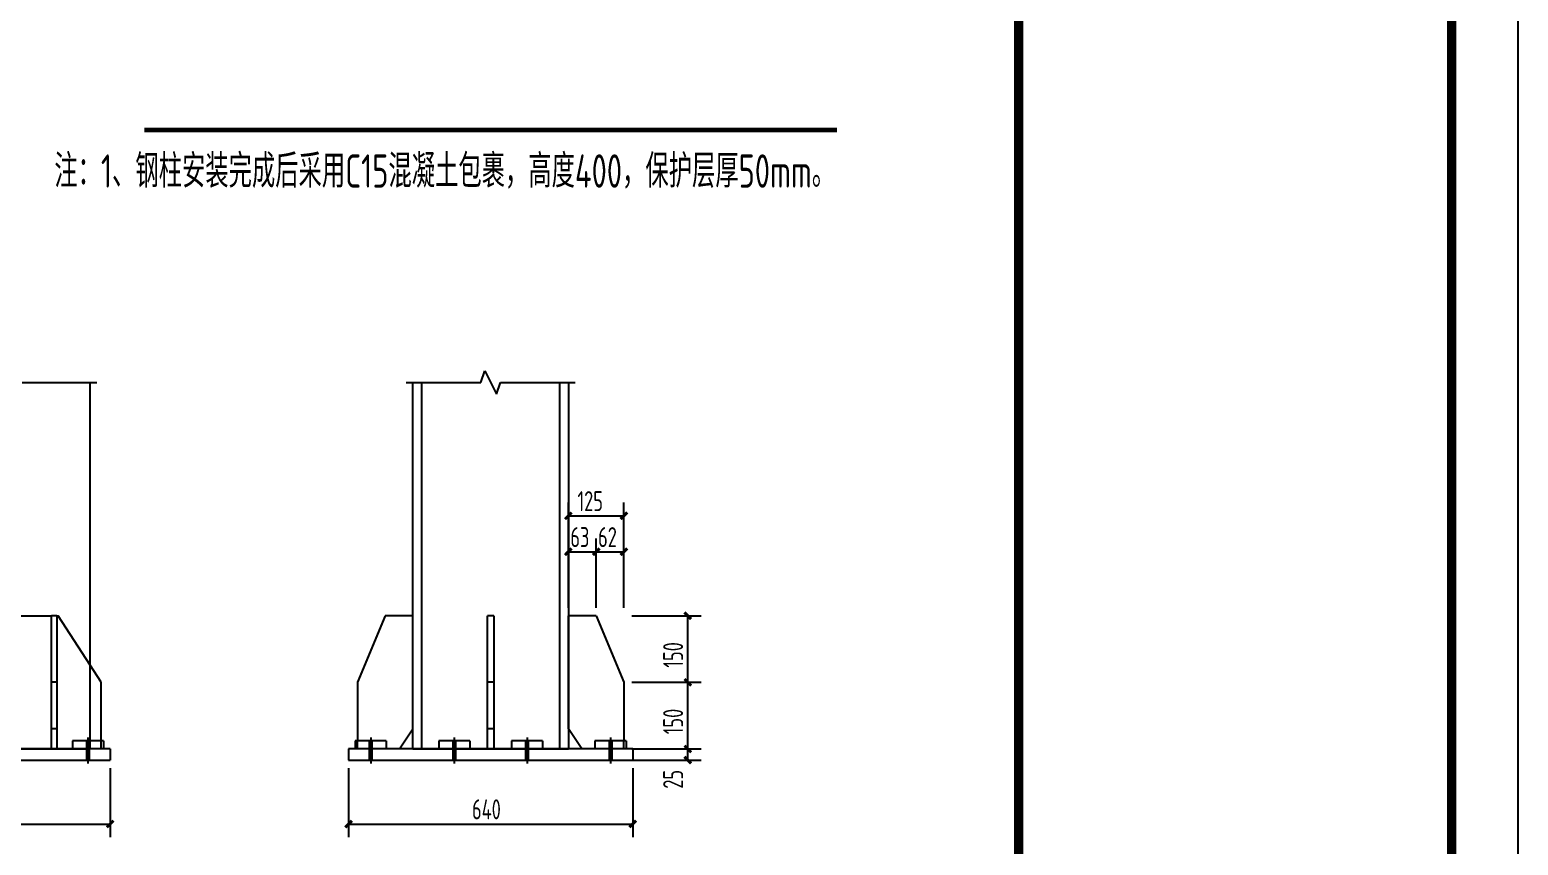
# Model space of a CAD drawing. Extents: x -138012 to 2129925, y -311560 to 0.
# Drawn here: x 634269 to 656620, y -165473 to -153232 of the extents above; entities that cross this region are included whole.
import ezdxf

# ---------------------------------------------------------------- set-up
doc = ezdxf.new("R2010")
doc.units = 0
doc.header["$LTSCALE"] = 1000
doc.header["$MEASUREMENT"] = 0
doc.linetypes.add('2', pattern=[5, 1.5, -1, 1.5, -1])
for name, color, linetype in [('101', 253, 'CONTINUOUS'), ('DIM_SYMB', 3, 'CONTINUOUS'), ('PUB_TITLE', 4, 'CONTINUOUS'), ('TEXT', 7, 'CONTINUOUS'), ('图框', 4, 'CONTINUOUS'), ('尺寸标注', 7, 'CONTINUOUS'), ('柱构件', 2, 'CONTINUOUS')]:
    doc.layers.add(name, color=color, linetype=linetype)
doc.styles.add('TSSD_Dimension', font='tssdeng.shx', dxfattribs={"width": 0.7, "bigfont": 'hztxt.shx'})
doc.styles.add('TSSD_REIN', font='tssdeng.shx', dxfattribs={"width": 0.7, "bigfont": 'tssdchn.shx'})

# ---------------------------------------------------------------- blocks, each defined once
blk = doc.blocks.new('564563')
at = {"layer": '图框', "const_width": 140}
blk.add_lwpolyline([(196067, -136041), (189567, -136041), (189567, -193441), (196067, -193441)], close=True, dxfattribs=at)

msp = doc.modelspace()

# ---------------------------------------------------------------- linework, layer by layer
at = {"layer": '101'}
for p, q in [((641043.851, -158527.589, 100), (641102.182, -158352.589, 100)), ((641102.182, -158352.589, 100), (641277.182, -158702.589, 100)), ((634155.515, -158527.589), (635276.352, -158527.589)), ((639923.014, -158527.589, 100), (641043.851, -158527.589, 100)), ((641277.182, -158702.589, 100), (641335.514, -158527.589, 100)), ((641335.514, -158527.589, 100), (642456.351, -158527.589, 100))]:
    msp.add_line(p, q, dxfattribs=at)
at = {"layer": 'DIM_SYMB', "const_width": 70, "elevation": -100}
msp.add_lwpolyline([(635991.026, -154734.366), (646389.848, -154734.366)], dxfattribs=at)
at = {"layer": 'PUB_TITLE'}
msp.add_lwpolyline([(530519.739, -195959.99), (656619.739, -195959.99), (656619.739, -136559.99), (530519.739, -136559.99)], close=True, dxfattribs=at)
at = {"layer": 'PUB_TITLE', "const_width": 100}
msp.add_lwpolyline([(533019.739, -194959.99), (655619.739, -194959.99), (655619.739, -137559.99), (533019.739, -137559.99)], close=True, dxfattribs=at)
at = {"layer": 'TEXT'}
for p, q in [((642356.351, -161907.594, -4300), (642356.351, -160327.589, -4300)), ((643189.682, -161907.594, -4300), (643189.682, -160327.589, -4300)), ((642356.351, -160527.589, -4300), (643189.682, -160527.589, -4300)), ((642356.351, -161907.594, -4300), (642356.351, -160867.591, -4300)), ((642776.346, -161907.594, -4300), (642776.346, -160867.591, -4300)), ((642776.346, -161907.594, -4300), (642776.346, -160867.591, -4300)), ((643189.682, -161907.594, -4300), (643189.682, -160867.591, -4300)), ((642356.351, -161067.591, -4300), (642776.346, -161067.591, -4300)), ((642776.346, -161067.591, -4300), (643189.682, -161067.591, -4300)), ((643309.684, -162027.589, -4300), (644349.68, -162027.589, -4300)), ((644149.68, -163027.589, -4300), (644149.68, -162027.589, -4300)), ((643309.684, -163027.589, -4300), (644349.68, -163027.589, -4300)), ((643309.684, -163027.589, -4300), (644349.68, -163027.589, -4300)), ((644149.68, -164027.589, -4300), (644149.68, -163027.589, -4300)), ((643309.684, -164027.589, -4300), (644349.68, -164027.589, -4300)), ((643309.684, -164027.589, -4300), (644349.68, -164027.589, -4300)), ((644149.68, -164194.258, -4300), (644149.68, -164027.589, -4300)), ((643309.684, -164194.258, -4300), (644349.68, -164194.258, -4300)), ((635476.352, -164314.259, -4300), (635476.352, -165354.255, -4300)), ((639056.351, -164314.259, -4300), (639056.351, -165354.255, -4300)), ((643323.014, -164314.259, -4300), (643323.014, -165354.255, -4300)), ((632543.015, -165154.255, -4300), (635476.352, -165154.255, -4300)), ((639056.351, -165154.255, -4300), (643323.014, -165154.255, -4300))]:
    msp.add_line(p, q, dxfattribs=at)
at = {"layer": '尺寸标注', "const_width": 45, "elevation": 100}
for points in [[(642306.351, -160577.589), (642406.351, -160477.589)], [(643139.682, -160577.589), (643239.682, -160477.589)], [(642306.351, -161117.591), (642406.351, -161017.591)], [(642726.346, -161117.591), (642826.346, -161017.591)], [(642726.346, -161117.591), (642826.346, -161017.591)], [(643139.682, -161117.591), (643239.682, -161017.591)], [(644099.68, -161977.589), (644199.68, -162077.589)], [(644099.68, -162977.589), (644199.68, -163077.589)], [(644099.68, -162977.589), (644199.68, -163077.589)], [(644099.68, -163977.589), (644199.68, -164077.589)], [(644099.68, -163977.589), (644199.68, -164077.589)], [(644099.68, -164144.258), (644199.68, -164244.258)], [(639006.351, -165204.255), (639106.351, -165104.255)], [(643273.014, -165204.255), (643373.014, -165104.255)]]:
    msp.add_lwpolyline(points, dxfattribs=at)
at = {"layer": '尺寸标注', "const_width": 45}
msp.add_lwpolyline([(635426.352, -165204.255), (635526.352, -165104.255)], dxfattribs=at)
at = {"layer": '柱构件'}
for p, q in [((635176.352, -163907.594), (635176.352, -158527.589)), ((640023.014, -164027.589, 100), (640023.014, -158527.589, 100)), ((640149.68, -158527.589, 100), (640149.68, -164027.589, 100)), ((642229.685, -164027.589, 100), (642229.685, -158527.589, 100)), ((642356.351, -158527.589, 100), (642356.351, -164027.589, 100)), ((633423.02, -164027.589), (634596.347, -164027.589)), ((634676.352, -164027.589), (635176.352, -164027.589)), ((640023.014, -164027.589, 100), (641143.015, -164027.589, 100)), ((641236.35, -164027.589, 100), (642356.351, -164027.589, 100))]:
    msp.add_line(p, q, dxfattribs=at)
at = {"layer": '柱构件', "color": 3, "linetype": '2'}
for p, q in [((634049.686, -162027.589), (634596.347, -162027.589)), ((634676.352, -162027.589), (634696.347, -162027.589)), ((635176.352, -162769.862), (634696.347, -162027.589)), ((634676.352, -163727.589), (634596.347, -163727.589)), ((641236.35, -163727.589, 100), (641143.015, -163727.589, 100)), ((635343.015, -164027.589), (635343.015, -163907.594)), ((639189.682, -164027.589, 100), (639189.682, -163907.594, 100)), ((643189.682, -164027.589, 100), (643189.682, -163907.594, 100))]:
    msp.add_line(p, q, dxfattribs=at)
at = {"layer": '柱构件', "color": 3}
for p, q in [((634676.352, -162027.589), (634596.347, -162027.589)), ((634596.347, -164027.589), (634596.347, -162027.589)), ((634676.352, -162027.589), (634676.352, -164027.589)), ((639603.019, -162027.589, 100), (639189.682, -163027.589, 100)), ((640023.014, -162027.589, 100), (639603.019, -162027.589, 100)), ((640023.014, -163727.589, 100), (640023.014, -162027.589, 100)), ((641236.35, -162027.589, 100), (641143.015, -162027.589, 100)), ((641143.015, -164027.589, 100), (641143.015, -162027.589, 100)), ((641236.35, -162027.589, 100), (641236.35, -164027.589, 100)), ((642776.346, -162027.589, 100), (642356.351, -162027.589, 100)), ((642356.351, -163727.589, 100), (642356.351, -162027.589, 100)), ((642776.346, -162027.589, 100), (643189.682, -163027.589, 100)), ((635343.015, -163027.589), (635176.352, -162769.862)), ((634676.352, -163027.589), (634596.347, -163027.589)), ((635343.015, -163907.594), (635343.015, -163027.589)), ((639189.682, -163027.589, 100), (639189.682, -163907.594, 100)), ((641236.35, -163027.589, 100), (641143.015, -163027.589, 100)), ((643189.682, -163027.589, 100), (643189.682, -163907.594, 100)), ((639823.014, -164027.589, 100), (640023.014, -163727.589, 100)), ((642556.351, -164027.589, 100), (642356.351, -163727.589, 100)), ((635476.352, -164027.589), (632543.015, -164027.589)), ((635376.352, -163907.594), (634909.684, -163907.594)), ((634909.684, -163907.594), (634909.684, -164027.589)), ((635376.352, -163907.594), (635376.352, -164027.589)), ((635476.352, -164027.589), (635476.352, -164194.258)), ((643323.014, -164027.589, 100), (639056.351, -164027.589, 100)), ((639056.351, -164027.589, 100), (639056.351, -164194.258, 100)), ((639156.351, -163907.594, 100), (639156.351, -164027.589, 100)), ((639623.014, -163907.594, 100), (639156.351, -163907.594, 100)), ((639623.014, -163907.594, 100), (639623.014, -164027.589, 100)), ((640876.346, -163907.594, 100), (640409.684, -163907.594, 100)), ((640409.684, -163907.594, 100), (640409.684, -164027.589, 100)), ((640876.346, -163907.594, 100), (640876.346, -164027.589, 100)), ((641969.681, -163907.594, 100), (641503.019, -163907.594, 100)), ((641503.019, -163907.594, 100), (641503.019, -164027.589, 100)), ((641969.681, -163907.594, 100), (641969.681, -164027.589, 100)), ((643223.014, -163907.594, 100), (642756.351, -163907.594, 100)), ((642756.351, -163907.594, 100), (642756.351, -164027.589, 100)), ((643223.014, -163907.594, 100), (643223.014, -164027.589, 100)), ((643323.014, -164027.589, 100), (643323.014, -164194.258, 100)), ((632543.015, -164194.258), (635476.352, -164194.258)), ((639056.351, -164194.258, 100), (643323.014, -164194.258, 100))]:
    msp.add_line(p, q, dxfattribs=at)
at = {"layer": '柱构件', "color": 2, "linetype": '2'}
for p, q in [((634596.347, -164027.589), (634676.352, -164027.589)), ((635176.352, -164027.589), (635176.352, -163907.594)), ((641143.015, -164027.589, 100), (641236.35, -164027.589, 100))]:
    msp.add_line(p, q, dxfattribs=at)
at = {"layer": '柱构件', "color": 7}
for p, q in [((635143.015, -163854.255), (635143.015, -164247.59)), ((635143.015, -163854.255), (635143.015, -164247.59)), ((635143.015, -163854.255), (635143.015, -164247.59)), ((635143.015, -163854.255), (635143.015, -164247.59)), ((639389.682, -163854.255, 100), (639389.682, -164247.59, 100)), ((639389.682, -163854.255, 100), (639389.682, -164247.59, 100)), ((639389.682, -163854.255, 100), (639389.682, -164247.59, 100)), ((640643.015, -163854.255, 100), (640643.015, -164247.59, 100)), ((640643.015, -163854.255, 100), (640643.015, -164247.59, 100)), ((641736.35, -163854.255, 100), (641736.35, -164247.59, 100)), ((641736.35, -163854.255, 100), (641736.35, -164247.59, 100)), ((642989.682, -163854.255, 100), (642989.682, -164247.59, 100)), ((642989.682, -163854.255, 100), (642989.682, -164247.59, 100)), ((642989.682, -163854.255, 100), (642989.682, -164247.59, 100))]:
    msp.add_line(p, q, dxfattribs=at)
at = {"layer": '柱构件', "color": 1, "const_width": 70}
msp.add_lwpolyline([(635143.015, -163907.594), (635143.015, -164194.258)], dxfattribs=at)
msp.add_lwpolyline([(635143.015, -163907.594), (635143.015, -164194.258)], dxfattribs=at)
msp.add_lwpolyline([(635143.015, -163907.594), (635143.015, -164194.258)], dxfattribs=at)
msp.add_lwpolyline([(635143.015, -163907.594), (635143.015, -164194.258)], dxfattribs=at)
at = {"layer": '柱构件', "color": 1, "const_width": 70, "elevation": 100}
for points in [[(639389.682, -163907.594), (639389.682, -164194.258)], [(639389.682, -163907.594), (639389.682, -164194.258)], [(639389.682, -163907.594), (639389.682, -164194.258)], [(640643.015, -163907.594), (640643.015, -164194.258)], [(640643.015, -163907.594), (640643.015, -164194.258)], [(641736.35, -163907.594), (641736.35, -164194.258)], [(641736.35, -163907.594), (641736.35, -164194.258)], [(642989.682, -163907.594), (642989.682, -164194.258)], [(642989.682, -163907.594), (642989.682, -164194.258)], [(642989.682, -163907.594), (642989.682, -164194.258)]]:
    msp.add_lwpolyline(points, dxfattribs=at)

# ---------------------------------------------------------------- block references
at = {"layer": 'TEXT'}
msp.add_blockref('564563', (459552.956, -1518.542), dxfattribs=at)

# ---------------------------------------------------------------- texts
at = {"layer": 'TEXT', "width": 0.7}
for s, height, style, p in [('注：1、钢柱安装完成后采用C15混凝土包裹，高度400，保护层厚50mm。', 500, 'TSSD_Dimension', (634637.683, -155602.456, -13261.488)), ('125', 300, 'TSSD_REIN', (642493.015, -160457.594, 100)), ('63', 300, 'TSSD_REIN', (642386.35, -160997.59, 100)), ('62', 300, 'TSSD_REIN', (642803.019, -160997.59, 100)), ('640', 300, 'TSSD_REIN', (640909.684, -165084.26, 100))]:
    msp.add_text(s, height=height, dxfattribs=dict(at, style=style)).set_placement(p)
at = {"layer": 'TEXT', "style": 'TSSD_REIN', "width": 0.7}
for s, p in [('150', (644079.685, -162807.594, 100)), ('150', (644079.685, -163807.594, 100)), ('25', (644079.685, -164624.256, 100))]:
    msp.add_text(s, height=300, rotation=90, dxfattribs=at).set_placement(p)

doc.saveas('drawing.dxf')
